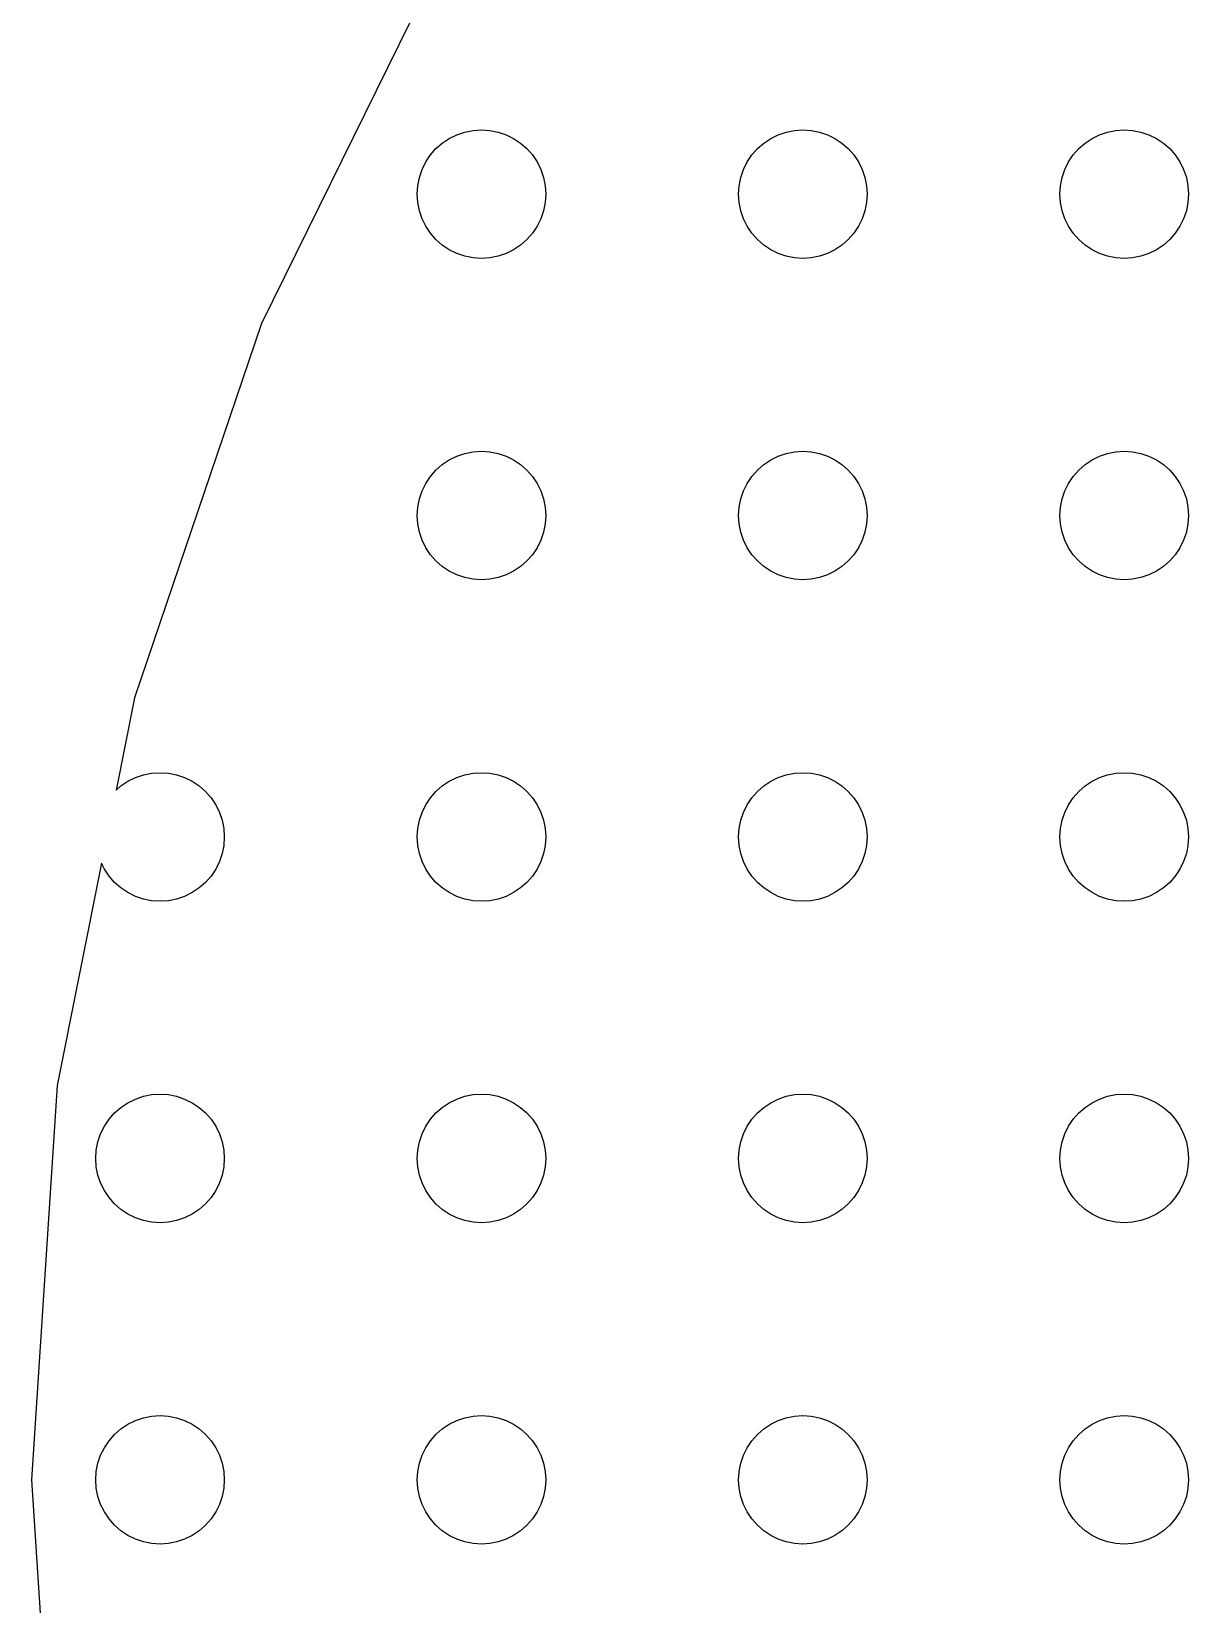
# Model space of a CAD drawing. Header units: metres. Extents: x -141 to 141, y -141 to 141.
# Drawn here: x -141 to -87, y -5.8 to 67.6 of the extents above; entities that cross this region are included whole.
import ezdxf

# ---------------------------------------------------------------- set-up
doc = ezdxf.new("R2010")
doc.units = ezdxf.units.M

msp = doc.modelspace()

# ---------------------------------------------------------------- linework, layer by layer
for p, q in [((-122.11, 70.5), (-130.267, 53.9584)), ((-121.826, 62.3801), (-121.5, 62.5981)), ((-121.5, 62.5981), (-121.148, 62.7716)), ((-121.148, 62.7716), (-120.776, 62.8978)), ((-120.776, 62.8978), (-120.392, 62.9743)), ((-120.392, 62.9743), (-120, 63)), ((-120, 63), (-119.608, 62.9743)), ((-119.608, 62.9743), (-119.224, 62.8978)), ((-119.224, 62.8978), (-118.852, 62.7716)), ((-118.852, 62.7716), (-118.5, 62.5981)), ((-118.5, 62.5981), (-118.174, 62.3801)), ((-106.826, 62.3801), (-106.5, 62.5981)), ((-106.5, 62.5981), (-106.148, 62.7716)), ((-106.148, 62.7716), (-105.776, 62.8978)), ((-105.776, 62.8978), (-105.392, 62.9743)), ((-105.392, 62.9743), (-105, 63)), ((-105, 63), (-104.608, 62.9743)), ((-104.608, 62.9743), (-104.224, 62.8978)), ((-104.224, 62.8978), (-103.852, 62.7716)), ((-103.852, 62.7716), (-103.5, 62.5981)), ((-103.5, 62.5981), (-103.174, 62.3801)), ((-91.8263, 62.3801), (-91.5, 62.5981)), ((-91.5, 62.5981), (-91.148, 62.7716)), ((-91.148, 62.7716), (-90.7765, 62.8978)), ((-90.7765, 62.8978), (-90.3916, 62.9743)), ((-90.3916, 62.9743), (-90, 63)), ((-90, 63), (-89.6084, 62.9743)), ((-89.6084, 62.9743), (-89.2235, 62.8978)), ((-89.2235, 62.8978), (-88.8519, 62.7716)), ((-88.8519, 62.7716), (-88.5, 62.5981)), ((-88.5, 62.5981), (-88.1737, 62.3801)), ((-122.598, 61.5), (-122.38, 61.8263)), ((-122.38, 61.8263), (-122.121, 62.1213)), ((-122.121, 62.1213), (-121.826, 62.3801)), ((-118.174, 62.3801), (-117.879, 62.1213)), ((-117.879, 62.1213), (-117.62, 61.8263)), ((-117.62, 61.8263), (-117.402, 61.5)), ((-107.598, 61.5), (-107.38, 61.8263)), ((-107.38, 61.8263), (-107.121, 62.1213)), ((-107.121, 62.1213), (-106.826, 62.3801)), ((-103.174, 62.3801), (-102.879, 62.1213)), ((-102.879, 62.1213), (-102.62, 61.8263)), ((-102.62, 61.8263), (-102.402, 61.5)), ((-92.5981, 61.5), (-92.3801, 61.8263)), ((-92.3801, 61.8263), (-92.1213, 62.1213)), ((-92.1213, 62.1213), (-91.8263, 62.3801)), ((-88.1737, 62.3801), (-87.8787, 62.1213)), ((-87.8787, 62.1213), (-87.6199, 61.8263)), ((-87.6199, 61.8263), (-87.4019, 61.5)), ((-122.898, 60.7765), (-122.772, 61.148)), ((-122.772, 61.148), (-122.598, 61.5)), ((-117.402, 61.5), (-117.228, 61.148)), ((-117.228, 61.148), (-117.102, 60.7765)), ((-107.898, 60.7765), (-107.772, 61.148)), ((-107.772, 61.148), (-107.598, 61.5)), ((-102.402, 61.5), (-102.228, 61.148)), ((-102.228, 61.148), (-102.102, 60.7765)), ((-92.8978, 60.7765), (-92.7716, 61.148)), ((-92.7716, 61.148), (-92.5981, 61.5)), ((-87.4019, 61.5), (-87.2284, 61.148)), ((-87.2284, 61.148), (-87.1022, 60.7765)), ((-123, 60), (-122.974, 60.3916)), ((-122.974, 60.3916), (-122.898, 60.7765)), ((-117.102, 60.7765), (-117.026, 60.3916)), ((-117.026, 60.3916), (-117, 60)), ((-108, 60), (-107.974, 60.3916)), ((-107.974, 60.3916), (-107.898, 60.7765)), ((-102.102, 60.7765), (-102.026, 60.3916)), ((-102.026, 60.3916), (-102, 60)), ((-93, 60), (-92.9743, 60.3916)), ((-92.9743, 60.3916), (-92.8978, 60.7765)), ((-87.1022, 60.7765), (-87.0257, 60.3916)), ((-87.0257, 60.3916), (-87, 60)), ((-122.974, 59.6084), (-123, 60)), ((-122.898, 59.2235), (-122.974, 59.6084)), ((-117.026, 59.6084), (-117.102, 59.2235)), ((-117, 60), (-117.026, 59.6084)), ((-107.974, 59.6084), (-108, 60)), ((-107.898, 59.2235), (-107.974, 59.6084)), ((-102.026, 59.6084), (-102.102, 59.2235)), ((-102, 60), (-102.026, 59.6084)), ((-92.9743, 59.6084), (-93, 60)), ((-92.8978, 59.2235), (-92.9743, 59.6084)), ((-87.0257, 59.6084), (-87.1022, 59.2235)), ((-87, 60), (-87.0257, 59.6084)), ((-122.772, 58.8519), (-122.898, 59.2235)), ((-122.598, 58.5), (-122.772, 58.8519)), ((-117.228, 58.8519), (-117.402, 58.5)), ((-117.102, 59.2235), (-117.228, 58.8519)), ((-107.772, 58.8519), (-107.898, 59.2235)), ((-107.598, 58.5), (-107.772, 58.8519)), ((-102.228, 58.8519), (-102.402, 58.5)), ((-102.102, 59.2235), (-102.228, 58.8519)), ((-92.7716, 58.8519), (-92.8978, 59.2235)), ((-92.5981, 58.5), (-92.7716, 58.8519)), ((-87.2284, 58.8519), (-87.4019, 58.5)), ((-87.1022, 59.2235), (-87.2284, 58.8519)), ((-122.38, 58.1737), (-122.598, 58.5)), ((-122.121, 57.8787), (-122.38, 58.1737)), ((-117.62, 58.1737), (-117.879, 57.8787)), ((-117.402, 58.5), (-117.62, 58.1737)), ((-107.38, 58.1737), (-107.598, 58.5)), ((-107.121, 57.8787), (-107.38, 58.1737)), ((-102.62, 58.1737), (-102.879, 57.8787)), ((-102.402, 58.5), (-102.62, 58.1737)), ((-92.3801, 58.1737), (-92.5981, 58.5)), ((-92.1213, 57.8787), (-92.3801, 58.1737)), ((-87.6199, 58.1737), (-87.8787, 57.8787)), ((-87.4019, 58.5), (-87.6199, 58.1737)), ((-121.826, 57.6199), (-122.121, 57.8787)), ((-121.5, 57.4019), (-121.826, 57.6199)), ((-121.148, 57.2284), (-121.5, 57.4019)), ((-118.5, 57.4019), (-118.852, 57.2284)), ((-118.174, 57.6199), (-118.5, 57.4019)), ((-117.879, 57.8787), (-118.174, 57.6199)), ((-106.826, 57.6199), (-107.121, 57.8787)), ((-106.5, 57.4019), (-106.826, 57.6199)), ((-106.148, 57.2284), (-106.5, 57.4019)), ((-103.5, 57.4019), (-103.852, 57.2284)), ((-103.174, 57.6199), (-103.5, 57.4019)), ((-102.879, 57.8787), (-103.174, 57.6199)), ((-91.8263, 57.6199), (-92.1213, 57.8787)), ((-91.5, 57.4019), (-91.8263, 57.6199)), ((-91.148, 57.2284), (-91.5, 57.4019)), ((-88.5, 57.4019), (-88.8519, 57.2284)), ((-88.1737, 57.6199), (-88.5, 57.4019)), ((-87.8787, 57.8787), (-88.1737, 57.6199)), ((-120.776, 57.1022), (-121.148, 57.2284)), ((-120.392, 57.0257), (-120.776, 57.1022)), ((-120, 57), (-120.392, 57.0257)), ((-119.608, 57.0257), (-120, 57)), ((-119.224, 57.1022), (-119.608, 57.0257)), ((-118.852, 57.2284), (-119.224, 57.1022)), ((-105.776, 57.1022), (-106.148, 57.2284)), ((-105.392, 57.0257), (-105.776, 57.1022)), ((-105, 57), (-105.392, 57.0257)), ((-104.608, 57.0257), (-105, 57)), ((-104.224, 57.1022), (-104.608, 57.0257)), ((-103.852, 57.2284), (-104.224, 57.1022)), ((-90.7765, 57.1022), (-91.148, 57.2284)), ((-90.3916, 57.0257), (-90.7765, 57.1022)), ((-90, 57), (-90.3916, 57.0257)), ((-89.6084, 57.0257), (-90, 57)), ((-89.2235, 57.1022), (-89.6084, 57.0257)), ((-88.8519, 57.2284), (-89.2235, 57.1022)), ((-130.267, 53.9584), (-136.196, 36.4935)), ((-121.5, 47.5981), (-121.148, 47.7716)), ((-121.148, 47.7716), (-120.776, 47.8978)), ((-120.776, 47.8978), (-120.392, 47.9743)), ((-120.392, 47.9743), (-120, 48)), ((-120, 48), (-119.608, 47.9743)), ((-119.608, 47.9743), (-119.224, 47.8978)), ((-119.224, 47.8978), (-118.852, 47.7716)), ((-118.852, 47.7716), (-118.5, 47.5981)), ((-106.5, 47.5981), (-106.148, 47.7716)), ((-106.148, 47.7716), (-105.776, 47.8978)), ((-105.776, 47.8978), (-105.392, 47.9743)), ((-105.392, 47.9743), (-105, 48)), ((-105, 48), (-104.608, 47.9743)), ((-104.608, 47.9743), (-104.224, 47.8978)), ((-104.224, 47.8978), (-103.852, 47.7716)), ((-103.852, 47.7716), (-103.5, 47.5981)), ((-91.5, 47.5981), (-91.148, 47.7716)), ((-91.148, 47.7716), (-90.7765, 47.8978)), ((-90.7765, 47.8978), (-90.3916, 47.9743)), ((-90.3916, 47.9743), (-90, 48)), ((-90, 48), (-89.6084, 47.9743)), ((-89.6084, 47.9743), (-89.2235, 47.8978)), ((-89.2235, 47.8978), (-88.8519, 47.7716)), ((-88.8519, 47.7716), (-88.5, 47.5981)), ((-122.38, 46.8263), (-122.121, 47.1213)), ((-122.121, 47.1213), (-121.826, 47.3801)), ((-121.826, 47.3801), (-121.5, 47.5981)), ((-118.5, 47.5981), (-118.174, 47.3801)), ((-118.174, 47.3801), (-117.879, 47.1213)), ((-117.879, 47.1213), (-117.62, 46.8263)), ((-107.38, 46.8263), (-107.121, 47.1213)), ((-107.121, 47.1213), (-106.826, 47.3801)), ((-106.826, 47.3801), (-106.5, 47.5981)), ((-103.5, 47.5981), (-103.174, 47.3801)), ((-103.174, 47.3801), (-102.879, 47.1213)), ((-102.879, 47.1213), (-102.62, 46.8263)), ((-92.3801, 46.8263), (-92.1213, 47.1213)), ((-92.1213, 47.1213), (-91.8263, 47.3801)), ((-91.8263, 47.3801), (-91.5, 47.5981)), ((-88.5, 47.5981), (-88.1737, 47.3801)), ((-88.1737, 47.3801), (-87.8787, 47.1213)), ((-87.8787, 47.1213), (-87.6199, 46.8263)), ((-122.772, 46.148), (-122.598, 46.5)), ((-122.598, 46.5), (-122.38, 46.8263)), ((-117.62, 46.8263), (-117.402, 46.5)), ((-117.402, 46.5), (-117.228, 46.148)), ((-107.772, 46.148), (-107.598, 46.5)), ((-107.598, 46.5), (-107.38, 46.8263)), ((-102.62, 46.8263), (-102.402, 46.5)), ((-102.402, 46.5), (-102.228, 46.148)), ((-92.7716, 46.148), (-92.5981, 46.5)), ((-92.5981, 46.5), (-92.3801, 46.8263)), ((-87.6199, 46.8263), (-87.4019, 46.5)), ((-87.4019, 46.5), (-87.2284, 46.148)), ((-122.974, 45.3916), (-122.898, 45.7765)), ((-122.898, 45.7765), (-122.772, 46.148)), ((-117.228, 46.148), (-117.102, 45.7765)), ((-117.102, 45.7765), (-117.026, 45.3916)), ((-107.974, 45.3916), (-107.898, 45.7765)), ((-107.898, 45.7765), (-107.772, 46.148)), ((-102.228, 46.148), (-102.102, 45.7765)), ((-102.102, 45.7765), (-102.026, 45.3916)), ((-92.9743, 45.3916), (-92.8978, 45.7765)), ((-92.8978, 45.7765), (-92.7716, 46.148)), ((-87.2284, 46.148), (-87.1022, 45.7765)), ((-87.1022, 45.7765), (-87.0257, 45.3916)), ((-123, 45), (-122.974, 45.3916)), ((-122.974, 44.6084), (-123, 45)), ((-117.026, 45.3916), (-117, 45)), ((-117, 45), (-117.026, 44.6084)), ((-108, 45), (-107.974, 45.3916)), ((-107.974, 44.6084), (-108, 45)), ((-102.026, 45.3916), (-102, 45)), ((-102, 45), (-102.026, 44.6084)), ((-93, 45), (-92.9743, 45.3916)), ((-92.9743, 44.6084), (-93, 45)), ((-87.0257, 45.3916), (-87, 45)), ((-87, 45), (-87.0257, 44.6084)), ((-122.898, 44.2235), (-122.974, 44.6084)), ((-122.772, 43.8519), (-122.898, 44.2235)), ((-117.102, 44.2235), (-117.228, 43.8519)), ((-117.026, 44.6084), (-117.102, 44.2235)), ((-107.898, 44.2235), (-107.974, 44.6084)), ((-107.772, 43.8519), (-107.898, 44.2235)), ((-102.102, 44.2235), (-102.228, 43.8519)), ((-102.026, 44.6084), (-102.102, 44.2235)), ((-92.8978, 44.2235), (-92.9743, 44.6084)), ((-92.7716, 43.8519), (-92.8978, 44.2235)), ((-87.1022, 44.2235), (-87.2284, 43.8519)), ((-87.0257, 44.6084), (-87.1022, 44.2235)), ((-122.598, 43.5), (-122.772, 43.8519)), ((-122.38, 43.1737), (-122.598, 43.5)), ((-117.402, 43.5), (-117.62, 43.1737)), ((-117.228, 43.8519), (-117.402, 43.5)), ((-107.598, 43.5), (-107.772, 43.8519)), ((-107.38, 43.1737), (-107.598, 43.5)), ((-102.402, 43.5), (-102.62, 43.1737)), ((-102.228, 43.8519), (-102.402, 43.5)), ((-92.5981, 43.5), (-92.7716, 43.8519)), ((-92.3801, 43.1737), (-92.5981, 43.5)), ((-87.4019, 43.5), (-87.6199, 43.1737)), ((-87.2284, 43.8519), (-87.4019, 43.5)), ((-122.121, 42.8787), (-122.38, 43.1737)), ((-121.826, 42.6199), (-122.121, 42.8787)), ((-121.5, 42.4019), (-121.826, 42.6199)), ((-118.174, 42.6199), (-118.5, 42.4019)), ((-117.879, 42.8787), (-118.174, 42.6199)), ((-117.62, 43.1737), (-117.879, 42.8787)), ((-107.121, 42.8787), (-107.38, 43.1737)), ((-106.826, 42.6199), (-107.121, 42.8787)), ((-106.5, 42.4019), (-106.826, 42.6199)), ((-103.174, 42.6199), (-103.5, 42.4019)), ((-102.879, 42.8787), (-103.174, 42.6199)), ((-102.62, 43.1737), (-102.879, 42.8787)), ((-92.1213, 42.8787), (-92.3801, 43.1737)), ((-91.8263, 42.6199), (-92.1213, 42.8787)), ((-91.5, 42.4019), (-91.8263, 42.6199)), ((-88.1737, 42.6199), (-88.5, 42.4019)), ((-87.8787, 42.8787), (-88.1737, 42.6199)), ((-87.6199, 43.1737), (-87.8787, 42.8787)), ((-121.148, 42.2284), (-121.5, 42.4019)), ((-120.776, 42.1022), (-121.148, 42.2284)), ((-120.392, 42.0257), (-120.776, 42.1022)), ((-120, 42), (-120.392, 42.0257)), ((-119.608, 42.0257), (-120, 42)), ((-119.224, 42.1022), (-119.608, 42.0257)), ((-118.852, 42.2284), (-119.224, 42.1022)), ((-118.5, 42.4019), (-118.852, 42.2284)), ((-106.148, 42.2284), (-106.5, 42.4019)), ((-105.776, 42.1022), (-106.148, 42.2284)), ((-105.392, 42.0257), (-105.776, 42.1022)), ((-105, 42), (-105.392, 42.0257)), ((-104.608, 42.0257), (-105, 42)), ((-104.224, 42.1022), (-104.608, 42.0257)), ((-103.852, 42.2284), (-104.224, 42.1022)), ((-103.5, 42.4019), (-103.852, 42.2284)), ((-91.148, 42.2284), (-91.5, 42.4019)), ((-90.7765, 42.1022), (-91.148, 42.2284)), ((-90.3916, 42.0257), (-90.7765, 42.1022)), ((-90, 42), (-90.3916, 42.0257)), ((-89.6084, 42.0257), (-90, 42)), ((-89.2235, 42.1022), (-89.6084, 42.0257)), ((-88.8519, 42.2284), (-89.2235, 42.1022)), ((-88.5, 42.4019), (-88.8519, 42.2284)), ((-136.196, 36.4935), (-137.053, 32.1809)), ((-137.053, 32.1809), (-136.826, 32.3801)), ((-136.826, 32.3801), (-136.5, 32.5981)), ((-136.5, 32.5981), (-136.148, 32.7716)), ((-136.148, 32.7716), (-135.776, 32.8978)), ((-135.776, 32.8978), (-135.392, 32.9743)), ((-135.392, 32.9743), (-135, 33)), ((-135, 33), (-134.608, 32.9743)), ((-134.608, 32.9743), (-134.224, 32.8978)), ((-134.224, 32.8978), (-133.852, 32.7716)), ((-133.852, 32.7716), (-133.5, 32.5981)), ((-133.5, 32.5981), (-133.174, 32.3801)), ((-133.174, 32.3801), (-132.879, 32.1213)), ((-122.121, 32.1213), (-121.826, 32.3801)), ((-121.826, 32.3801), (-121.5, 32.5981)), ((-121.5, 32.5981), (-121.148, 32.7716)), ((-121.148, 32.7716), (-120.776, 32.8978)), ((-120.776, 32.8978), (-120.392, 32.9743)), ((-120.392, 32.9743), (-120, 33)), ((-120, 33), (-119.608, 32.9743)), ((-119.608, 32.9743), (-119.224, 32.8978)), ((-119.224, 32.8978), (-118.852, 32.7716)), ((-118.852, 32.7716), (-118.5, 32.5981)), ((-118.5, 32.5981), (-118.174, 32.3801)), ((-118.174, 32.3801), (-117.879, 32.1213)), ((-107.121, 32.1213), (-106.826, 32.3801)), ((-106.826, 32.3801), (-106.5, 32.5981)), ((-106.5, 32.5981), (-106.148, 32.7716)), ((-106.148, 32.7716), (-105.776, 32.8978)), ((-105.776, 32.8978), (-105.392, 32.9743)), ((-105.392, 32.9743), (-105, 33)), ((-105, 33), (-104.608, 32.9743)), ((-104.608, 32.9743), (-104.224, 32.8978)), ((-104.224, 32.8978), (-103.852, 32.7716)), ((-103.852, 32.7716), (-103.5, 32.5981)), ((-103.5, 32.5981), (-103.174, 32.3801)), ((-103.174, 32.3801), (-102.879, 32.1213)), ((-92.1213, 32.1213), (-91.8263, 32.3801)), ((-91.8263, 32.3801), (-91.5, 32.5981)), ((-91.5, 32.5981), (-91.148, 32.7716)), ((-91.148, 32.7716), (-90.7765, 32.8978)), ((-90.7765, 32.8978), (-90.3916, 32.9743)), ((-90.3916, 32.9743), (-90, 33)), ((-90, 33), (-89.6084, 32.9743)), ((-89.6084, 32.9743), (-89.2235, 32.8978)), ((-89.2235, 32.8978), (-88.8519, 32.7716)), ((-88.8519, 32.7716), (-88.5, 32.5981)), ((-88.5, 32.5981), (-88.1737, 32.3801)), ((-88.1737, 32.3801), (-87.8787, 32.1213)), ((-132.879, 32.1213), (-132.62, 31.8263)), ((-132.62, 31.8263), (-132.402, 31.5)), ((-122.598, 31.5), (-122.38, 31.8263)), ((-122.38, 31.8263), (-122.121, 32.1213)), ((-117.879, 32.1213), (-117.62, 31.8263)), ((-117.62, 31.8263), (-117.402, 31.5)), ((-107.598, 31.5), (-107.38, 31.8263)), ((-107.38, 31.8263), (-107.121, 32.1213)), ((-102.879, 32.1213), (-102.62, 31.8263)), ((-102.62, 31.8263), (-102.402, 31.5)), ((-92.5981, 31.5), (-92.3801, 31.8263)), ((-92.3801, 31.8263), (-92.1213, 32.1213)), ((-87.8787, 32.1213), (-87.6199, 31.8263)), ((-87.6199, 31.8263), (-87.4019, 31.5)), ((-132.402, 31.5), (-132.228, 31.148)), ((-132.228, 31.148), (-132.102, 30.7764)), ((-122.898, 30.7764), (-122.772, 31.148)), ((-122.772, 31.148), (-122.598, 31.5)), ((-117.402, 31.5), (-117.228, 31.148)), ((-117.228, 31.148), (-117.102, 30.7764)), ((-107.898, 30.7764), (-107.772, 31.148)), ((-107.772, 31.148), (-107.598, 31.5)), ((-102.402, 31.5), (-102.228, 31.148)), ((-102.228, 31.148), (-102.102, 30.7764)), ((-92.8978, 30.7764), (-92.7716, 31.148)), ((-92.7716, 31.148), (-92.5981, 31.5)), ((-87.4019, 31.5), (-87.2284, 31.148)), ((-87.2284, 31.148), (-87.1022, 30.7764)), ((-132.102, 30.7764), (-132.026, 30.3916)), ((-132.026, 30.3916), (-132, 30)), ((-123, 30), (-122.974, 30.3916)), ((-122.974, 30.3916), (-122.898, 30.7764)), ((-117.102, 30.7764), (-117.026, 30.3916)), ((-117.026, 30.3916), (-117, 30)), ((-108, 30), (-107.974, 30.3916)), ((-107.974, 30.3916), (-107.898, 30.7764)), ((-102.102, 30.7764), (-102.026, 30.3916)), ((-102.026, 30.3916), (-102, 30)), ((-93, 30), (-92.9743, 30.3916)), ((-92.9743, 30.3916), (-92.8978, 30.7764)), ((-87.1022, 30.7764), (-87.0257, 30.3916)), ((-87.0257, 30.3916), (-87, 30)), ((-132.026, 29.6084), (-132.102, 29.2235)), ((-132, 30), (-132.026, 29.6084)), ((-122.974, 29.6084), (-123, 30)), ((-122.898, 29.2235), (-122.974, 29.6084)), ((-117.026, 29.6084), (-117.102, 29.2235)), ((-117, 30), (-117.026, 29.6084)), ((-107.974, 29.6084), (-108, 30)), ((-107.898, 29.2235), (-107.974, 29.6084)), ((-102.026, 29.6084), (-102.102, 29.2235)), ((-102, 30), (-102.026, 29.6084)), ((-92.9743, 29.6084), (-93, 30)), ((-92.8978, 29.2235), (-92.9743, 29.6084)), ((-87.0257, 29.6084), (-87.1022, 29.2235)), ((-87, 30), (-87.0257, 29.6084)), ((-137.732, 28.7709), (-139.794, 18.4042)), ((-137.598, 28.5), (-137.732, 28.7709)), ((-132.228, 28.8519), (-132.402, 28.5)), ((-132.102, 29.2235), (-132.228, 28.8519)), ((-122.772, 28.8519), (-122.898, 29.2235)), ((-122.598, 28.5), (-122.772, 28.8519)), ((-117.228, 28.8519), (-117.402, 28.5)), ((-117.102, 29.2235), (-117.228, 28.8519)), ((-107.772, 28.8519), (-107.898, 29.2235)), ((-107.598, 28.5), (-107.772, 28.8519)), ((-102.228, 28.8519), (-102.402, 28.5)), ((-102.102, 29.2235), (-102.228, 28.8519)), ((-92.7716, 28.8519), (-92.8978, 29.2235)), ((-92.5981, 28.5), (-92.7716, 28.8519)), ((-87.2284, 28.8519), (-87.4019, 28.5)), ((-87.1022, 29.2235), (-87.2284, 28.8519)), ((-137.38, 28.1737), (-137.598, 28.5)), ((-137.121, 27.8787), (-137.38, 28.1737)), ((-132.62, 28.1737), (-132.879, 27.8787)), ((-132.402, 28.5), (-132.62, 28.1737)), ((-122.38, 28.1737), (-122.598, 28.5)), ((-122.121, 27.8787), (-122.38, 28.1737)), ((-117.62, 28.1737), (-117.879, 27.8787)), ((-117.402, 28.5), (-117.62, 28.1737)), ((-107.38, 28.1737), (-107.598, 28.5)), ((-107.121, 27.8787), (-107.38, 28.1737)), ((-102.62, 28.1737), (-102.879, 27.8787)), ((-102.402, 28.5), (-102.62, 28.1737)), ((-92.3801, 28.1737), (-92.5981, 28.5)), ((-92.1213, 27.8787), (-92.3801, 28.1737)), ((-87.6199, 28.1737), (-87.8787, 27.8787)), ((-87.4019, 28.5), (-87.6199, 28.1737)), ((-136.826, 27.6199), (-137.121, 27.8787)), ((-136.5, 27.4019), (-136.826, 27.6199)), ((-136.148, 27.2283), (-136.5, 27.4019)), ((-135.776, 27.1022), (-136.148, 27.2283)), ((-133.852, 27.2283), (-134.224, 27.1022)), ((-133.5, 27.4019), (-133.852, 27.2283)), ((-133.174, 27.6199), (-133.5, 27.4019)), ((-132.879, 27.8787), (-133.174, 27.6199)), ((-121.826, 27.6199), (-122.121, 27.8787)), ((-121.5, 27.4019), (-121.826, 27.6199)), ((-121.148, 27.2283), (-121.5, 27.4019)), ((-120.776, 27.1022), (-121.148, 27.2283)), ((-118.852, 27.2283), (-119.224, 27.1022)), ((-118.5, 27.4019), (-118.852, 27.2283)), ((-118.174, 27.6199), (-118.5, 27.4019)), ((-117.879, 27.8787), (-118.174, 27.6199)), ((-106.826, 27.6199), (-107.121, 27.8787)), ((-106.5, 27.4019), (-106.826, 27.6199)), ((-106.148, 27.2283), (-106.5, 27.4019)), ((-105.776, 27.1022), (-106.148, 27.2283)), ((-103.852, 27.2283), (-104.224, 27.1022)), ((-103.5, 27.4019), (-103.852, 27.2283)), ((-103.174, 27.6199), (-103.5, 27.4019)), ((-102.879, 27.8787), (-103.174, 27.6199)), ((-91.8263, 27.6199), (-92.1213, 27.8787)), ((-91.5, 27.4019), (-91.8263, 27.6199)), ((-91.148, 27.2283), (-91.5, 27.4019)), ((-90.7765, 27.1022), (-91.148, 27.2283)), ((-88.8519, 27.2283), (-89.2235, 27.1022)), ((-88.5, 27.4019), (-88.8519, 27.2283)), ((-88.1737, 27.6199), (-88.5, 27.4019)), ((-87.8787, 27.8787), (-88.1737, 27.6199)), ((-135.392, 27.0257), (-135.776, 27.1022)), ((-135, 27), (-135.392, 27.0257)), ((-134.608, 27.0257), (-135, 27)), ((-134.224, 27.1022), (-134.608, 27.0257)), ((-120.392, 27.0257), (-120.776, 27.1022)), ((-120, 27), (-120.392, 27.0257)), ((-119.608, 27.0257), (-120, 27)), ((-119.224, 27.1022), (-119.608, 27.0257)), ((-105.392, 27.0257), (-105.776, 27.1022)), ((-105, 27), (-105.392, 27.0257)), ((-104.608, 27.0257), (-105, 27)), ((-104.224, 27.1022), (-104.608, 27.0257)), ((-90.3916, 27.0257), (-90.7765, 27.1022)), ((-90, 27), (-90.3916, 27.0257)), ((-89.6084, 27.0257), (-90, 27)), ((-89.2235, 27.1022), (-89.6084, 27.0257)), ((-139.794, 18.4042), (-141, 0)), ((-136.5, 17.5981), (-136.148, 17.7716)), ((-136.148, 17.7716), (-135.776, 17.8978)), ((-135.776, 17.8978), (-135.392, 17.9743)), ((-135.392, 17.9743), (-135, 18)), ((-135, 18), (-134.608, 17.9743)), ((-134.608, 17.9743), (-134.224, 17.8978)), ((-134.224, 17.8978), (-133.852, 17.7716)), ((-133.852, 17.7716), (-133.5, 17.5981)), ((-121.5, 17.5981), (-121.148, 17.7716)), ((-121.148, 17.7716), (-120.776, 17.8978)), ((-120.776, 17.8978), (-120.392, 17.9743)), ((-120.392, 17.9743), (-120, 18)), ((-120, 18), (-119.608, 17.9743)), ((-119.608, 17.9743), (-119.224, 17.8978)), ((-119.224, 17.8978), (-118.852, 17.7716)), ((-118.852, 17.7716), (-118.5, 17.5981)), ((-106.5, 17.5981), (-106.148, 17.7716)), ((-106.148, 17.7716), (-105.776, 17.8978)), ((-105.776, 17.8978), (-105.392, 17.9743)), ((-105.392, 17.9743), (-105, 18)), ((-105, 18), (-104.608, 17.9743)), ((-104.608, 17.9743), (-104.224, 17.8978)), ((-104.224, 17.8978), (-103.852, 17.7716)), ((-103.852, 17.7716), (-103.5, 17.5981)), ((-91.5, 17.5981), (-91.148, 17.7716)), ((-91.148, 17.7716), (-90.7765, 17.8978)), ((-90.7765, 17.8978), (-90.3916, 17.9743)), ((-90.3916, 17.9743), (-90, 18)), ((-90, 18), (-89.6084, 17.9743)), ((-89.6084, 17.9743), (-89.2235, 17.8978)), ((-89.2235, 17.8978), (-88.8519, 17.7716)), ((-88.8519, 17.7716), (-88.5, 17.5981)), ((-137.38, 16.8263), (-137.121, 17.1213)), ((-137.121, 17.1213), (-136.826, 17.3801)), ((-136.826, 17.3801), (-136.5, 17.5981)), ((-133.5, 17.5981), (-133.174, 17.3801)), ((-133.174, 17.3801), (-132.879, 17.1213)), ((-132.879, 17.1213), (-132.62, 16.8263)), ((-122.38, 16.8263), (-122.121, 17.1213)), ((-122.121, 17.1213), (-121.826, 17.3801)), ((-121.826, 17.3801), (-121.5, 17.5981)), ((-118.5, 17.5981), (-118.174, 17.3801)), ((-118.174, 17.3801), (-117.879, 17.1213)), ((-117.879, 17.1213), (-117.62, 16.8263)), ((-107.38, 16.8263), (-107.121, 17.1213)), ((-107.121, 17.1213), (-106.826, 17.3801)), ((-106.826, 17.3801), (-106.5, 17.5981)), ((-103.5, 17.5981), (-103.174, 17.3801)), ((-103.174, 17.3801), (-102.879, 17.1213)), ((-102.879, 17.1213), (-102.62, 16.8263)), ((-92.3801, 16.8263), (-92.1213, 17.1213)), ((-92.1213, 17.1213), (-91.8263, 17.3801)), ((-91.8263, 17.3801), (-91.5, 17.5981)), ((-88.5, 17.5981), (-88.1737, 17.3801)), ((-88.1737, 17.3801), (-87.8787, 17.1213)), ((-87.8787, 17.1213), (-87.6199, 16.8263)), ((-137.772, 16.148), (-137.598, 16.5)), ((-137.598, 16.5), (-137.38, 16.8263)), ((-132.62, 16.8263), (-132.402, 16.5)), ((-132.402, 16.5), (-132.228, 16.148)), ((-122.772, 16.148), (-122.598, 16.5)), ((-122.598, 16.5), (-122.38, 16.8263)), ((-117.62, 16.8263), (-117.402, 16.5)), ((-117.402, 16.5), (-117.228, 16.148)), ((-107.772, 16.148), (-107.598, 16.5)), ((-107.598, 16.5), (-107.38, 16.8263)), ((-102.62, 16.8263), (-102.402, 16.5)), ((-102.402, 16.5), (-102.228, 16.148)), ((-92.7716, 16.148), (-92.5981, 16.5)), ((-92.5981, 16.5), (-92.3801, 16.8263)), ((-87.6199, 16.8263), (-87.4019, 16.5)), ((-87.4019, 16.5), (-87.2284, 16.148)), ((-137.974, 15.3916), (-137.898, 15.7764)), ((-137.898, 15.7764), (-137.772, 16.148)), ((-132.228, 16.148), (-132.102, 15.7764)), ((-132.102, 15.7764), (-132.026, 15.3916)), ((-122.974, 15.3916), (-122.898, 15.7764)), ((-122.898, 15.7764), (-122.772, 16.148)), ((-117.228, 16.148), (-117.102, 15.7764)), ((-117.102, 15.7764), (-117.026, 15.3916)), ((-107.974, 15.3916), (-107.898, 15.7764)), ((-107.898, 15.7764), (-107.772, 16.148)), ((-102.228, 16.148), (-102.102, 15.7764)), ((-102.102, 15.7764), (-102.026, 15.3916)), ((-92.9743, 15.3916), (-92.8978, 15.7764)), ((-92.8978, 15.7764), (-92.7716, 16.148)), ((-87.2284, 16.148), (-87.1022, 15.7764)), ((-87.1022, 15.7764), (-87.0257, 15.3916)), ((-138, 15), (-137.974, 15.3916)), ((-137.974, 14.6084), (-138, 15)), ((-132.026, 15.3916), (-132, 15)), ((-132, 15), (-132.026, 14.6084)), ((-123, 15), (-122.974, 15.3916)), ((-122.974, 14.6084), (-123, 15)), ((-117.026, 15.3916), (-117, 15)), ((-117, 15), (-117.026, 14.6084)), ((-108, 15), (-107.974, 15.3916)), ((-107.974, 14.6084), (-108, 15)), ((-102.026, 15.3916), (-102, 15)), ((-102, 15), (-102.026, 14.6084)), ((-93, 15), (-92.9743, 15.3916)), ((-92.9743, 14.6084), (-93, 15)), ((-87.0257, 15.3916), (-87, 15)), ((-87, 15), (-87.0257, 14.6084)), ((-137.898, 14.2235), (-137.974, 14.6084)), ((-137.772, 13.8519), (-137.898, 14.2235)), ((-132.102, 14.2235), (-132.228, 13.8519)), ((-132.026, 14.6084), (-132.102, 14.2235)), ((-122.898, 14.2235), (-122.974, 14.6084)), ((-122.772, 13.8519), (-122.898, 14.2235)), ((-117.102, 14.2235), (-117.228, 13.8519)), ((-117.026, 14.6084), (-117.102, 14.2235)), ((-107.898, 14.2235), (-107.974, 14.6084)), ((-107.772, 13.8519), (-107.898, 14.2235)), ((-102.102, 14.2235), (-102.228, 13.8519)), ((-102.026, 14.6084), (-102.102, 14.2235)), ((-92.8978, 14.2235), (-92.9743, 14.6084)), ((-92.7716, 13.8519), (-92.8978, 14.2235)), ((-87.1022, 14.2235), (-87.2284, 13.8519)), ((-87.0257, 14.6084), (-87.1022, 14.2235)), ((-137.598, 13.5), (-137.772, 13.8519)), ((-137.38, 13.1737), (-137.598, 13.5)), ((-132.402, 13.5), (-132.62, 13.1737)), ((-132.228, 13.8519), (-132.402, 13.5)), ((-122.598, 13.5), (-122.772, 13.8519)), ((-122.38, 13.1737), (-122.598, 13.5)), ((-117.402, 13.5), (-117.62, 13.1737)), ((-117.228, 13.8519), (-117.402, 13.5)), ((-107.598, 13.5), (-107.772, 13.8519)), ((-107.38, 13.1737), (-107.598, 13.5)), ((-102.402, 13.5), (-102.62, 13.1737)), ((-102.228, 13.8519), (-102.402, 13.5)), ((-92.5981, 13.5), (-92.7716, 13.8519)), ((-92.3801, 13.1737), (-92.5981, 13.5)), ((-87.4019, 13.5), (-87.6199, 13.1737)), ((-87.2284, 13.8519), (-87.4019, 13.5)), ((-137.121, 12.8787), (-137.38, 13.1737)), ((-136.826, 12.6199), (-137.121, 12.8787)), ((-136.5, 12.4019), (-136.826, 12.6199)), ((-133.174, 12.6199), (-133.5, 12.4019)), ((-132.879, 12.8787), (-133.174, 12.6199)), ((-132.62, 13.1737), (-132.879, 12.8787)), ((-122.121, 12.8787), (-122.38, 13.1737)), ((-121.826, 12.6199), (-122.121, 12.8787)), ((-121.5, 12.4019), (-121.826, 12.6199)), ((-118.174, 12.6199), (-118.5, 12.4019)), ((-117.879, 12.8787), (-118.174, 12.6199)), ((-117.62, 13.1737), (-117.879, 12.8787)), ((-107.121, 12.8787), (-107.38, 13.1737)), ((-106.826, 12.6199), (-107.121, 12.8787)), ((-106.5, 12.4019), (-106.826, 12.6199)), ((-103.174, 12.6199), (-103.5, 12.4019)), ((-102.879, 12.8787), (-103.174, 12.6199)), ((-102.62, 13.1737), (-102.879, 12.8787)), ((-92.1213, 12.8787), (-92.3801, 13.1737)), ((-91.8263, 12.6199), (-92.1213, 12.8787)), ((-91.5, 12.4019), (-91.8263, 12.6199)), ((-88.1737, 12.6199), (-88.5, 12.4019)), ((-87.8787, 12.8787), (-88.1737, 12.6199)), ((-87.6199, 13.1737), (-87.8787, 12.8787)), ((-136.148, 12.2283), (-136.5, 12.4019)), ((-135.776, 12.1022), (-136.148, 12.2283)), ((-135.392, 12.0257), (-135.776, 12.1022)), ((-135, 12), (-135.392, 12.0257)), ((-134.608, 12.0257), (-135, 12)), ((-134.224, 12.1022), (-134.608, 12.0257)), ((-133.852, 12.2283), (-134.224, 12.1022)), ((-133.5, 12.4019), (-133.852, 12.2283)), ((-121.148, 12.2283), (-121.5, 12.4019)), ((-120.776, 12.1022), (-121.148, 12.2283)), ((-120.392, 12.0257), (-120.776, 12.1022)), ((-120, 12), (-120.392, 12.0257)), ((-119.608, 12.0257), (-120, 12)), ((-119.224, 12.1022), (-119.608, 12.0257)), ((-118.852, 12.2283), (-119.224, 12.1022)), ((-118.5, 12.4019), (-118.852, 12.2283)), ((-106.148, 12.2283), (-106.5, 12.4019)), ((-105.776, 12.1022), (-106.148, 12.2283)), ((-105.392, 12.0257), (-105.776, 12.1022)), ((-105, 12), (-105.392, 12.0257)), ((-104.608, 12.0257), (-105, 12)), ((-104.224, 12.1022), (-104.608, 12.0257)), ((-103.852, 12.2283), (-104.224, 12.1022)), ((-103.5, 12.4019), (-103.852, 12.2283)), ((-91.148, 12.2283), (-91.5, 12.4019)), ((-90.7765, 12.1022), (-91.148, 12.2283)), ((-90.3916, 12.0257), (-90.7765, 12.1022)), ((-90, 12), (-90.3916, 12.0257)), ((-89.6084, 12.0257), (-90, 12)), ((-89.2235, 12.1022), (-89.6084, 12.0257)), ((-88.8519, 12.2283), (-89.2235, 12.1022)), ((-88.5, 12.4019), (-88.8519, 12.2283)), ((-135.776, 2.89777), (-135.392, 2.97432)), ((-135.392, 2.97432), (-135, 3)), ((-135, 3), (-134.608, 2.97432)), ((-134.608, 2.97432), (-134.224, 2.89777)), ((-120.776, 2.89777), (-120.392, 2.97432)), ((-120.392, 2.97432), (-120, 3)), ((-120, 3), (-119.608, 2.97432)), ((-119.608, 2.97432), (-119.224, 2.89777)), ((-105.776, 2.89777), (-105.392, 2.97432)), ((-105.392, 2.97432), (-105, 3)), ((-105, 3), (-104.608, 2.97432)), ((-104.608, 2.97432), (-104.224, 2.89777)), ((-90.7765, 2.89777), (-90.3916, 2.97432)), ((-90.3916, 2.97432), (-90, 3)), ((-90, 3), (-89.6084, 2.97432)), ((-89.6084, 2.97432), (-89.2235, 2.89777)), ((-137.121, 2.12131), (-136.826, 2.38005)), ((-136.826, 2.38005), (-136.5, 2.59807)), ((-136.5, 2.59807), (-136.148, 2.77164)), ((-136.148, 2.77164), (-135.776, 2.89777)), ((-134.224, 2.89777), (-133.852, 2.77164)), ((-133.852, 2.77164), (-133.5, 2.59807)), ((-133.5, 2.59807), (-133.174, 2.38005)), ((-133.174, 2.38005), (-132.879, 2.12131)), ((-122.121, 2.12131), (-121.826, 2.38005)), ((-121.826, 2.38005), (-121.5, 2.59807)), ((-121.5, 2.59807), (-121.148, 2.77164)), ((-121.148, 2.77164), (-120.776, 2.89777)), ((-119.224, 2.89777), (-118.852, 2.77164)), ((-118.852, 2.77164), (-118.5, 2.59807)), ((-118.5, 2.59807), (-118.174, 2.38005)), ((-118.174, 2.38005), (-117.879, 2.12131)), ((-107.121, 2.12131), (-106.826, 2.38005)), ((-106.826, 2.38005), (-106.5, 2.59807)), ((-106.5, 2.59807), (-106.148, 2.77164)), ((-106.148, 2.77164), (-105.776, 2.89777)), ((-104.224, 2.89777), (-103.852, 2.77164)), ((-103.852, 2.77164), (-103.5, 2.59807)), ((-103.5, 2.59807), (-103.174, 2.38005)), ((-103.174, 2.38005), (-102.879, 2.12131)), ((-92.1213, 2.12131), (-91.8263, 2.38005)), ((-91.8263, 2.38005), (-91.5, 2.59807)), ((-91.5, 2.59807), (-91.148, 2.77164)), ((-91.148, 2.77164), (-90.7765, 2.89777)), ((-89.2235, 2.89777), (-88.8519, 2.77164)), ((-88.8519, 2.77164), (-88.5, 2.59807)), ((-88.5, 2.59807), (-88.1737, 2.38005)), ((-88.1737, 2.38005), (-87.8787, 2.12131)), ((-137.772, 1.14804), (-137.598, 1.5)), ((-137.598, 1.5), (-137.38, 1.82628)), ((-137.38, 1.82628), (-137.121, 2.12131)), ((-132.879, 2.12131), (-132.62, 1.82628)), ((-132.62, 1.82628), (-132.402, 1.5)), ((-132.402, 1.5), (-132.228, 1.14804)), ((-122.772, 1.14804), (-122.598, 1.5)), ((-122.598, 1.5), (-122.38, 1.82628)), ((-122.38, 1.82628), (-122.121, 2.12131)), ((-117.879, 2.12131), (-117.62, 1.82628)), ((-117.62, 1.82628), (-117.402, 1.5)), ((-117.402, 1.5), (-117.228, 1.14804)), ((-107.772, 1.14804), (-107.598, 1.5)), ((-107.598, 1.5), (-107.38, 1.82628)), ((-107.38, 1.82628), (-107.121, 2.12131)), ((-102.879, 2.12131), (-102.62, 1.82628)), ((-102.62, 1.82628), (-102.402, 1.5)), ((-102.402, 1.5), (-102.228, 1.14804)), ((-92.7716, 1.14804), (-92.5981, 1.5)), ((-92.5981, 1.5), (-92.3801, 1.82628)), ((-92.3801, 1.82628), (-92.1213, 2.12131)), ((-87.8787, 2.12131), (-87.6199, 1.82628)), ((-87.6199, 1.82628), (-87.4019, 1.5)), ((-87.4019, 1.5), (-87.2284, 1.14804)), ((-137.974, 0.39157), (-137.898, 0.77644)), ((-137.898, 0.77644), (-137.772, 1.14804)), ((-132.228, 1.14804), (-132.102, 0.77644)), ((-132.102, 0.77644), (-132.026, 0.39157)), ((-122.974, 0.39157), (-122.898, 0.77644)), ((-122.898, 0.77644), (-122.772, 1.14804)), ((-117.228, 1.14804), (-117.102, 0.77644)), ((-117.102, 0.77644), (-117.026, 0.39157)), ((-107.974, 0.39157), (-107.898, 0.77644)), ((-107.898, 0.77644), (-107.772, 1.14804)), ((-102.228, 1.14804), (-102.102, 0.77644)), ((-102.102, 0.77644), (-102.026, 0.39157)), ((-92.9743, 0.39157), (-92.8978, 0.77644)), ((-92.8978, 0.77644), (-92.7716, 1.14804)), ((-87.2284, 1.14804), (-87.1022, 0.77644)), ((-87.1022, 0.77644), (-87.0257, 0.39157)), ((-141, 0), (-139.794, -18.4042)), ((-138, 0), (-137.974, 0.39157)), ((-137.974, -0.39157), (-138, 0)), ((-132.026, 0.39157), (-132, 0)), ((-132, 0), (-132.026, -0.39157)), ((-123, 0), (-122.974, 0.39157)), ((-122.974, -0.39157), (-123, 0)), ((-117.026, 0.39157), (-117, 0)), ((-117, 0), (-117.026, -0.39157)), ((-108, 0), (-107.974, 0.39157)), ((-107.974, -0.39157), (-108, 0)), ((-102.026, 0.39157), (-102, 0)), ((-102, 0), (-102.026, -0.39157)), ((-93, 0), (-92.9743, 0.39157)), ((-92.9743, -0.39157), (-93, 0)), ((-87.0257, 0.39157), (-87, 0)), ((-87, 0), (-87.0257, -0.39157)), ((-137.898, -0.77644), (-137.974, -0.39157)), ((-132.026, -0.39157), (-132.102, -0.77644)), ((-122.898, -0.77644), (-122.974, -0.39157)), ((-117.026, -0.39157), (-117.102, -0.77644)), ((-107.898, -0.77644), (-107.974, -0.39157)), ((-102.026, -0.39157), (-102.102, -0.77644)), ((-92.8978, -0.77644), (-92.9743, -0.39157)), ((-87.0257, -0.39157), (-87.1022, -0.77644)), ((-137.772, -1.14804), (-137.898, -0.77644)), ((-137.598, -1.5), (-137.772, -1.14804)), ((-132.228, -1.14804), (-132.402, -1.5)), ((-132.102, -0.77644), (-132.228, -1.14804)), ((-122.772, -1.14804), (-122.898, -0.77644)), ((-122.598, -1.5), (-122.772, -1.14804)), ((-117.228, -1.14804), (-117.402, -1.5)), ((-117.102, -0.77644), (-117.228, -1.14804)), ((-107.772, -1.14804), (-107.898, -0.77644)), ((-107.598, -1.5), (-107.772, -1.14804)), ((-102.228, -1.14804), (-102.402, -1.5)), ((-102.102, -0.77644), (-102.228, -1.14804)), ((-92.7716, -1.14804), (-92.8978, -0.77644)), ((-92.5981, -1.5), (-92.7716, -1.14804)), ((-87.2284, -1.14804), (-87.4019, -1.5)), ((-87.1022, -0.77644), (-87.2284, -1.14804)), ((-137.38, -1.82628), (-137.598, -1.5)), ((-137.121, -2.12131), (-137.38, -1.82628)), ((-136.826, -2.38005), (-137.121, -2.12131)), ((-132.879, -2.12131), (-133.174, -2.38005)), ((-132.62, -1.82628), (-132.879, -2.12131)), ((-132.402, -1.5), (-132.62, -1.82628)), ((-122.38, -1.82628), (-122.598, -1.5)), ((-122.121, -2.12131), (-122.38, -1.82628)), ((-121.826, -2.38005), (-122.121, -2.12131)), ((-117.879, -2.12131), (-118.174, -2.38005)), ((-117.62, -1.82628), (-117.879, -2.12131)), ((-117.402, -1.5), (-117.62, -1.82628)), ((-107.38, -1.82628), (-107.598, -1.5)), ((-107.121, -2.12131), (-107.38, -1.82628)), ((-106.826, -2.38005), (-107.121, -2.12131)), ((-102.879, -2.12131), (-103.174, -2.38005)), ((-102.62, -1.82628), (-102.879, -2.12131)), ((-102.402, -1.5), (-102.62, -1.82628)), ((-92.3801, -1.82628), (-92.5981, -1.5)), ((-92.1213, -2.12131), (-92.3801, -1.82628)), ((-91.8263, -2.38005), (-92.1213, -2.12131)), ((-87.8787, -2.12131), (-88.1737, -2.38005)), ((-87.6199, -1.82628), (-87.8787, -2.12131)), ((-87.4019, -1.5), (-87.6199, -1.82628)), ((-136.5, -2.59807), (-136.826, -2.38005)), ((-136.148, -2.77164), (-136.5, -2.59807)), ((-135.776, -2.89777), (-136.148, -2.77164)), ((-135.392, -2.97432), (-135.776, -2.89777)), ((-134.224, -2.89777), (-134.608, -2.97432)), ((-133.852, -2.77164), (-134.224, -2.89777)), ((-133.5, -2.59807), (-133.852, -2.77164)), ((-133.174, -2.38005), (-133.5, -2.59807)), ((-121.5, -2.59807), (-121.826, -2.38005)), ((-121.148, -2.77164), (-121.5, -2.59807)), ((-120.776, -2.89777), (-121.148, -2.77164)), ((-120.392, -2.97432), (-120.776, -2.89777)), ((-119.224, -2.89777), (-119.608, -2.97432)), ((-118.852, -2.77164), (-119.224, -2.89777)), ((-118.5, -2.59807), (-118.852, -2.77164)), ((-118.174, -2.38005), (-118.5, -2.59807)), ((-106.5, -2.59807), (-106.826, -2.38005)), ((-106.148, -2.77164), (-106.5, -2.59807)), ((-105.776, -2.89777), (-106.148, -2.77164)), ((-105.392, -2.97432), (-105.776, -2.89777)), ((-104.224, -2.89777), (-104.608, -2.97432)), ((-103.852, -2.77164), (-104.224, -2.89777)), ((-103.5, -2.59807), (-103.852, -2.77164)), ((-103.174, -2.38005), (-103.5, -2.59807)), ((-91.5, -2.59807), (-91.8263, -2.38005)), ((-91.148, -2.77164), (-91.5, -2.59807)), ((-90.7765, -2.89777), (-91.148, -2.77164)), ((-90.3916, -2.97432), (-90.7765, -2.89777)), ((-89.2235, -2.89777), (-89.6084, -2.97432)), ((-88.8519, -2.77164), (-89.2235, -2.89777)), ((-88.5, -2.59807), (-88.8519, -2.77164)), ((-88.1737, -2.38005), (-88.5, -2.59807)), ((-135, -3), (-135.392, -2.97432)), ((-134.608, -2.97432), (-135, -3)), ((-120, -3), (-120.392, -2.97432)), ((-119.608, -2.97432), (-120, -3)), ((-105, -3), (-105.392, -2.97432)), ((-104.608, -2.97432), (-105, -3)), ((-90, -3), (-90.3916, -2.97432)), ((-89.6084, -2.97432), (-90, -3))]:
    msp.add_line(p, q)

doc.saveas('drawing.dxf')
